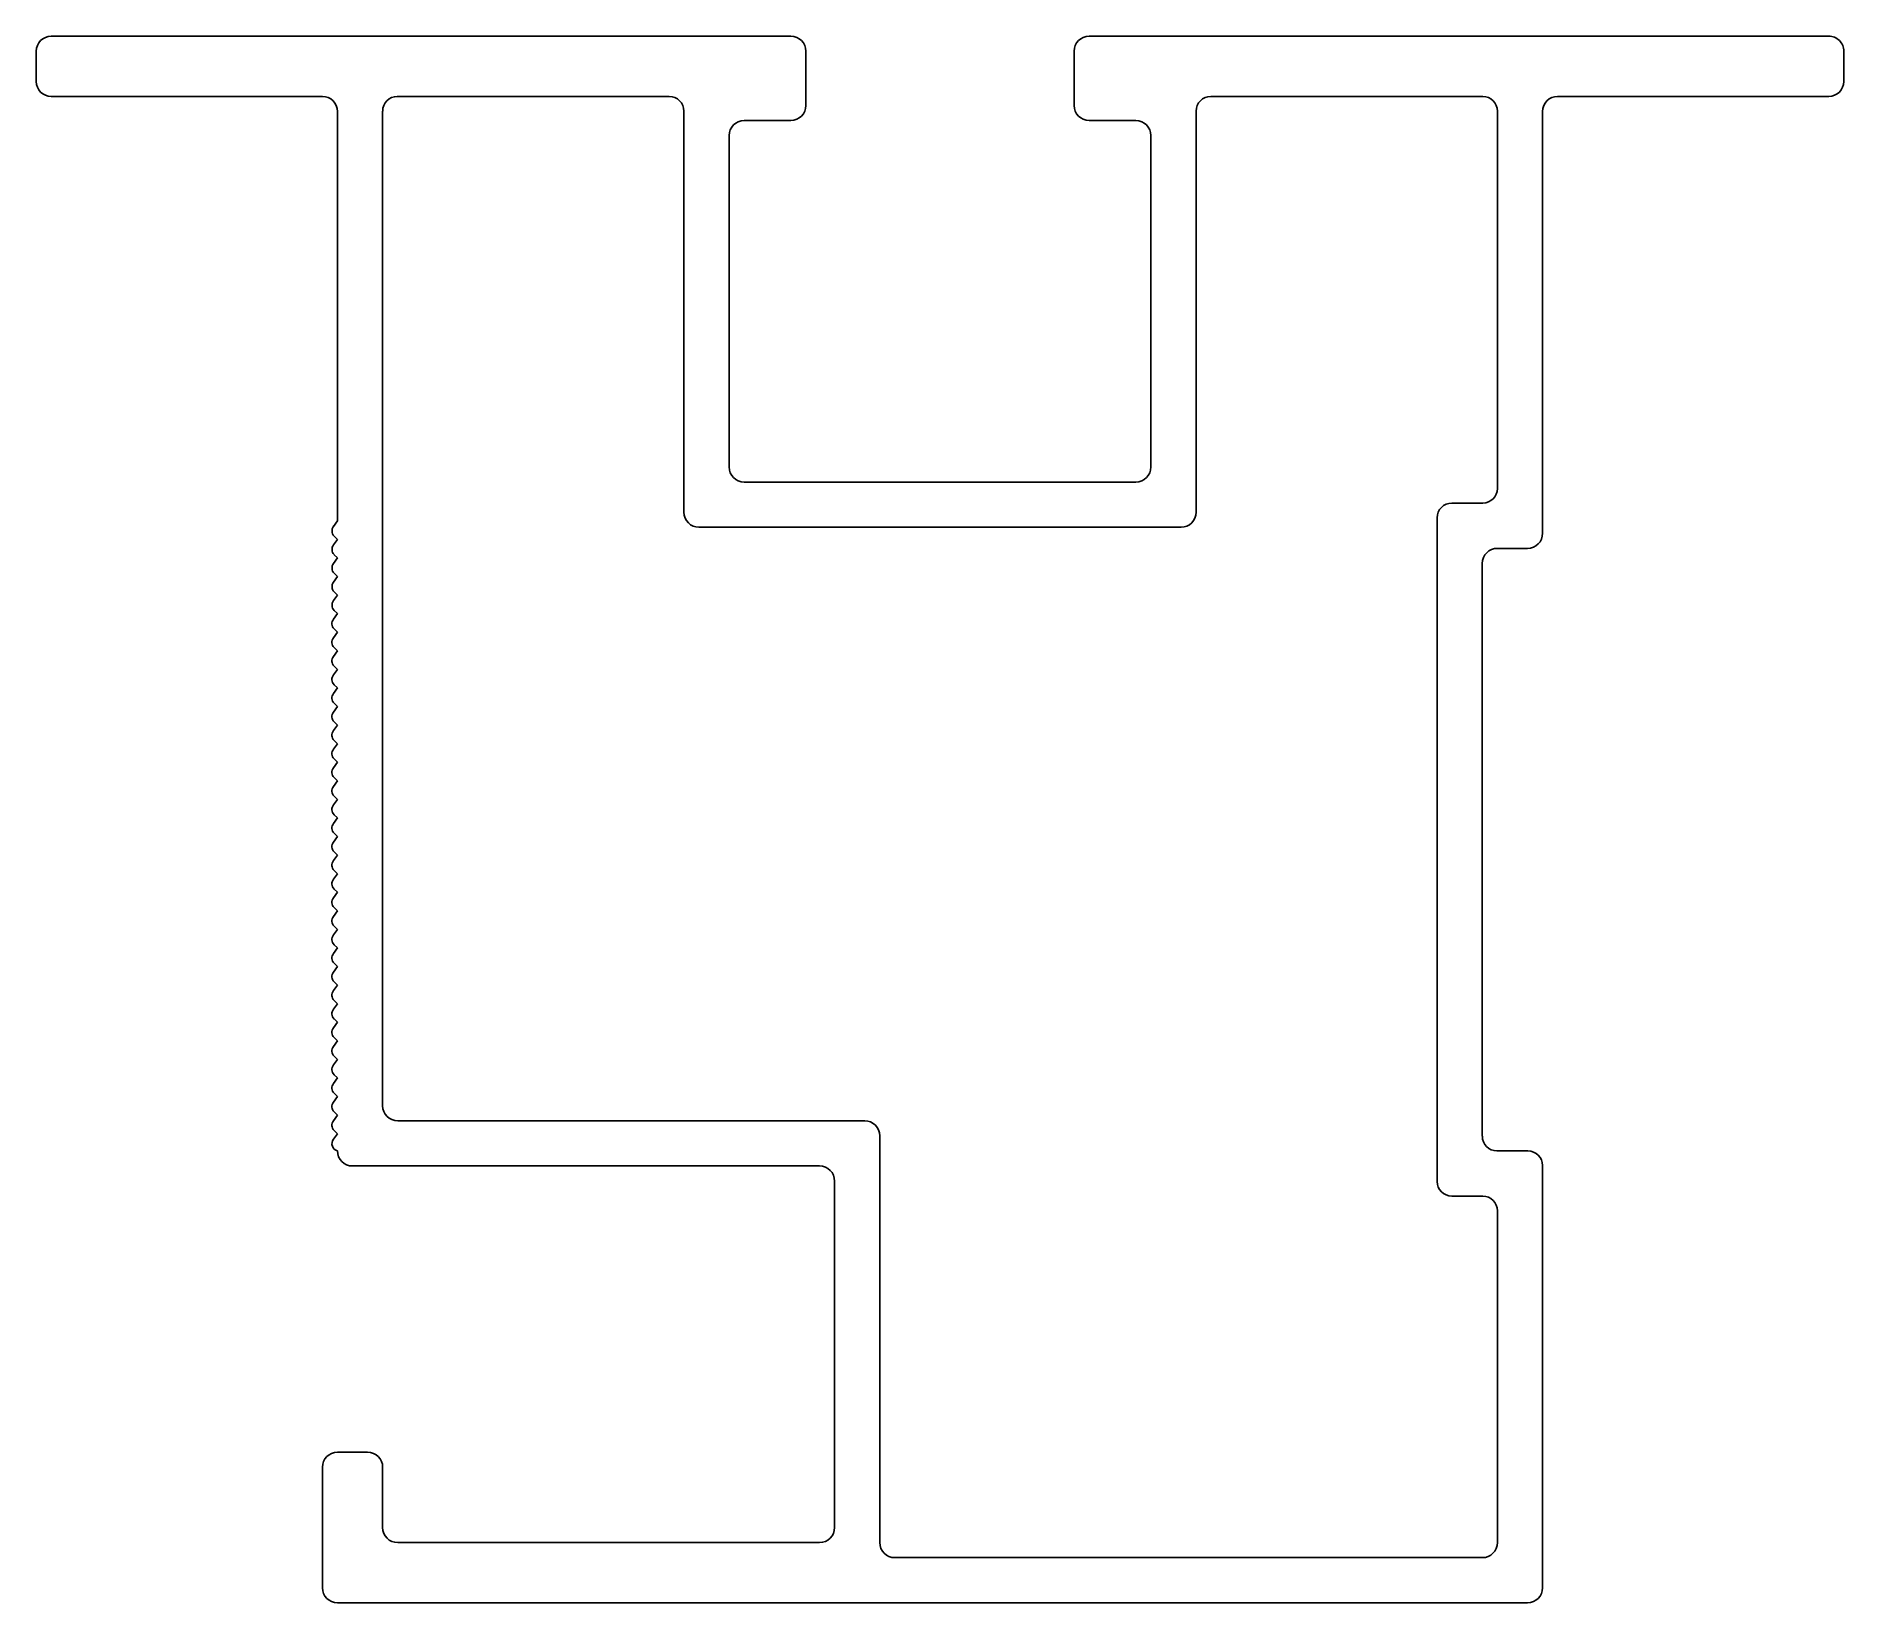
# Model space of a CAD drawing. Extents: x 2299.5 to 2359.5, y 1434.7 to 1486.7.
import ezdxf

# ---------------------------------------------------------------- set-up
doc = ezdxf.new("R2010")
doc.units = 0
doc.layers.get('0').update_dxf_attribs({"linetype": 'CONTINUOUS'})

msp = doc.modelspace()

# ---------------------------------------------------------------- linework, layer by layer
for p, q in [((2300.007, 1486.664), (2324.557, 1486.664)), ((2334.457, 1486.664), (2359.007, 1486.664)), ((2299.507, 1485.164), (2299.507, 1486.164)), ((2325.057, 1486.164), (2325.057, 1484.364)), ((2333.957, 1484.364), (2333.957, 1486.164)), ((2359.507, 1486.164), (2359.507, 1485.164)), ((2300.007, 1484.664), (2309.007, 1484.664)), ((2311.495, 1484.664), (2320.522, 1484.664)), ((2338.495, 1484.664), (2347.522, 1484.664)), ((2350.008, 1484.664), (2359.007, 1484.664)), ((2309.507, 1484.164), (2309.507, 1470.579)), ((2311.008, 1451.164), (2311.008, 1484.178)), ((2321.008, 1484.178), (2321.008, 1470.864)), ((2324.557, 1483.864), (2323.007, 1483.864)), ((2336.007, 1483.864), (2334.457, 1483.864)), ((2338.008, 1470.864), (2338.008, 1484.178)), ((2348.008, 1484.178), (2348.008, 1471.65)), ((2349.508, 1484.164), (2349.508, 1470.164)), ((2322.507, 1483.364), (2322.507, 1472.364)), ((2336.507, 1472.364), (2336.507, 1483.364)), ((2323.007, 1471.864), (2336.007, 1471.864)), ((2346.008, 1470.678), (2346.008, 1448.65)), ((2347.522, 1471.164), (2346.495, 1471.164)), ((2309.507, 1470.579), (2309.373, 1470.394)), ((2309.507, 1469.962), (2309.399, 1470.071)), ((2309.507, 1470.579), (2309.507, 1470.579)), ((2321.508, 1470.364), (2337.508, 1470.364)), ((2309.507, 1469.962), (2309.373, 1469.778)), ((2309.507, 1469.346), (2309.399, 1469.454)), ((2349.008, 1469.664), (2348.008, 1469.664)), ((2309.507, 1469.346), (2309.373, 1469.162)), ((2309.507, 1468.729), (2309.399, 1468.838)), ((2347.508, 1469.164), (2347.508, 1450.15)), ((2309.507, 1468.729), (2309.373, 1468.545)), ((2309.507, 1468.113), (2309.399, 1468.222)), ((2309.507, 1468.113), (2309.373, 1467.929)), ((2309.507, 1467.497), (2309.373, 1467.312)), ((2309.507, 1467.497), (2309.399, 1467.605)), ((2309.507, 1466.88), (2309.373, 1466.695)), ((2309.507, 1466.88), (2309.398, 1466.988)), ((2309.507, 1466.263), (2309.373, 1466.079)), ((2309.507, 1466.263), (2309.398, 1466.372)), ((2309.507, 1465.647), (2309.373, 1465.462)), ((2309.507, 1465.647), (2309.398, 1465.755)), ((2309.507, 1465.03), (2309.373, 1464.846)), ((2309.507, 1465.03), (2309.398, 1465.139)), ((2309.507, 1464.414), (2309.373, 1464.23)), ((2309.507, 1464.414), (2309.398, 1464.522)), ((2309.507, 1463.797), (2309.373, 1463.613)), ((2309.507, 1463.797), (2309.398, 1463.906)), ((2309.507, 1463.181), (2309.373, 1462.997)), ((2309.507, 1463.181), (2309.399, 1463.289)), ((2309.507, 1462.565), (2309.373, 1462.38)), ((2309.507, 1462.565), (2309.399, 1462.673)), ((2309.506, 1461.948), (2309.373, 1461.763)), ((2309.506, 1461.948), (2309.398, 1462.056)), ((2309.506, 1461.331), (2309.373, 1461.147)), ((2309.506, 1461.331), (2309.398, 1461.44)), ((2309.507, 1460.715), (2309.373, 1460.53)), ((2309.507, 1460.715), (2309.398, 1460.823)), ((2309.507, 1460.098), (2309.373, 1459.914)), ((2309.507, 1460.098), (2309.398, 1460.207)), ((2309.507, 1459.482), (2309.373, 1459.298)), ((2309.507, 1459.482), (2309.398, 1459.59)), ((2309.507, 1458.865), (2309.373, 1458.681)), ((2309.507, 1458.865), (2309.398, 1458.974)), ((2309.507, 1458.249), (2309.373, 1458.065)), ((2309.507, 1458.249), (2309.398, 1458.357)), ((2309.507, 1457.633), (2309.373, 1457.448)), ((2309.507, 1457.633), (2309.398, 1457.741)), ((2309.507, 1457.016), (2309.373, 1456.832)), ((2309.507, 1457.016), (2309.398, 1457.125)), ((2309.507, 1456.4), (2309.373, 1456.216)), ((2309.507, 1456.4), (2309.398, 1456.508)), ((2309.507, 1455.783), (2309.373, 1455.599)), ((2309.507, 1455.783), (2309.398, 1455.892)), ((2309.507, 1455.167), (2309.373, 1454.983)), ((2309.507, 1455.167), (2309.398, 1455.275)), ((2309.507, 1454.551), (2309.373, 1454.366)), ((2309.507, 1454.551), (2309.398, 1454.659)), ((2309.507, 1453.934), (2309.373, 1453.75)), ((2309.507, 1453.934), (2309.398, 1454.043)), ((2309.507, 1453.318), (2309.373, 1453.134)), ((2309.507, 1453.318), (2309.398, 1453.426)), ((2309.507, 1452.701), (2309.373, 1452.517)), ((2309.507, 1452.701), (2309.398, 1452.81)), ((2309.507, 1452.085), (2309.373, 1451.901)), ((2309.507, 1452.085), (2309.398, 1452.193)), ((2309.507, 1451.469), (2309.373, 1451.284)), ((2309.507, 1451.469), (2309.398, 1451.577)), ((2309.507, 1450.852), (2309.373, 1450.668)), ((2309.507, 1450.852), (2309.398, 1450.961)), ((2309.507, 1450.236), (2309.373, 1450.051)), ((2309.507, 1450.236), (2309.399, 1450.344)), ((2327.008, 1450.664), (2311.508, 1450.664)), ((2327.508, 1436.664), (2327.508, 1450.164)), ((2349.022, 1449.664), (2347.995, 1449.664)), ((2310.007, 1449.164), (2325.508, 1449.164)), ((2349.508, 1449.178), (2349.508, 1435.164)), ((2326.008, 1448.664), (2326.008, 1437.164)), ((2346.495, 1448.164), (2347.522, 1448.164)), ((2348.008, 1447.678), (2348.008, 1436.664)), ((2309.508, 1439.664), (2310.508, 1439.664)), ((2309.008, 1439.164), (2309.008, 1435.164)), ((2311.008, 1437.164), (2311.008, 1439.164)), ((2325.508, 1436.664), (2311.508, 1436.664)), ((2347.508, 1436.164), (2328.008, 1436.164)), ((2309.508, 1434.664), (2349.008, 1434.664))]:
    msp.add_line(p, q)
for centre, radius, start, end in [((2300.007, 1486.164), 0.5, 90, 180), ((2324.557, 1486.164), 0.5, 0, 90), ((2334.457, 1486.164), 0.5, 90, 180), ((2359.007, 1486.164), 0.5, 359.99765, 90), ((2300.007, 1485.164), 0.5, 180, 270), ((2359.007, 1485.164), 0.5, 270, 359.99765), ((2309.007, 1484.164), 0.5, 0, 90), ((2311.495, 1484.178), 0.486, 90, 180), ((2320.522, 1484.178), 0.486, 0, 90), ((2338.495, 1484.178), 0.486, 90, 180), ((2347.522, 1484.178), 0.486, 0, 90), ((2350.008, 1484.164), 0.5, 90, 180), ((2323.007, 1483.364), 0.5, 90, 180), ((2324.557, 1484.364), 0.5, 270, 0), ((2334.457, 1484.364), 0.5, 180, 270), ((2336.007, 1483.364), 0.5, 0, 90), ((2323.007, 1472.364), 0.5, 180, 270), ((2336.007, 1472.364), 0.5, 270, 0), ((2347.522, 1471.65), 0.486, 270, 360), ((2321.508, 1470.864), 0.5, 180, 270), ((2337.508, 1470.864), 0.5, 270, 0), ((2346.495, 1470.678), 0.486, 90, 180), ((2309.576, 1470.248), 0.25, 143.99324, 225.00236), ((2349.008, 1470.164), 0.5, 270, 0), ((2309.576, 1469.631), 0.25, 143.99324, 225.00236), ((2348.008, 1469.164), 0.5, 90, 180), ((2309.576, 1469.015), 0.25, 143.99324, 225.00236), ((2309.576, 1468.398), 0.25, 143.99324, 225.00236), ((2309.576, 1467.782), 0.25, 143.99324, 225.00236), ((2309.575, 1467.165), 0.25, 143.99324, 225.00236), ((2309.575, 1466.548), 0.25, 143.99324, 225.00236), ((2309.575, 1465.932), 0.25, 143.99324, 225.00236), ((2309.575, 1465.316), 0.25, 143.99324, 225.00236), ((2309.575, 1464.699), 0.25, 143.99324, 225.00236), ((2309.575, 1464.083), 0.25, 143.99324, 225.00236), ((2309.575, 1463.466), 0.25, 143.99324, 225.00236), ((2309.575, 1462.85), 0.25, 143.99324, 225.00236), ((2309.575, 1462.233), 0.25, 143.99324, 225.00236), ((2309.575, 1461.616), 0.25, 143.99324, 225.00236), ((2309.575, 1461), 0.25, 143.99324, 225.00236), ((2309.575, 1460.383), 0.25, 143.99324, 225.00236), ((2309.575, 1459.767), 0.25, 143.99324, 225.00236), ((2309.575, 1459.151), 0.25, 143.99324, 225.00236), ((2309.575, 1458.534), 0.25, 143.99324, 225.00236), ((2309.575, 1457.918), 0.25, 143.99324, 225.00236), ((2309.575, 1457.301), 0.25, 143.99324, 225.00236), ((2309.575, 1456.685), 0.25, 143.99324, 225.00236), ((2309.575, 1456.069), 0.25, 143.99324, 225.00236), ((2309.575, 1455.452), 0.25, 143.99324, 225.00236), ((2309.575, 1454.836), 0.25, 143.99324, 225.00236), ((2309.575, 1454.219), 0.25, 143.99324, 225.00236), ((2309.575, 1453.603), 0.25, 143.99324, 225.00236), ((2309.575, 1452.987), 0.25, 143.99324, 225.00236), ((2309.575, 1452.37), 0.25, 143.99324, 225.00236), ((2309.575, 1451.754), 0.25, 143.99324, 225.00236), ((2309.575, 1451.137), 0.25, 143.99324, 225.00236), ((2311.508, 1451.164), 0.5, 180, 270), ((2309.575, 1450.521), 0.25, 143.99324, 225.00236), ((2327.008, 1450.164), 0.5, 0, 90), ((2309.575, 1449.905), 0.25, 143.99324, 254.13812), ((2310.007, 1449.664), 0.5, 180, 270), ((2347.995, 1450.15), 0.486, 180, 270), ((2349.022, 1449.178), 0.486, 0, 90), ((2325.508, 1448.664), 0.5, 0, 90), ((2346.495, 1448.65), 0.486, 180, 270), ((2347.522, 1447.678), 0.486, 0, 90), ((2309.508, 1439.164), 0.5, 90, 180), ((2310.508, 1439.164), 0.5, 0, 90), ((2311.508, 1437.164), 0.5, 180, 270), ((2325.508, 1437.164), 0.5, 270, 0), ((2328.008, 1436.664), 0.5, 180, 270), ((2347.508, 1436.664), 0.5, 270, 0), ((2309.508, 1435.164), 0.5, 180, 270), ((2349.008, 1435.164), 0.5, 270, 0)]:
    msp.add_arc(centre, radius, start, end)

doc.saveas('drawing.dxf')
